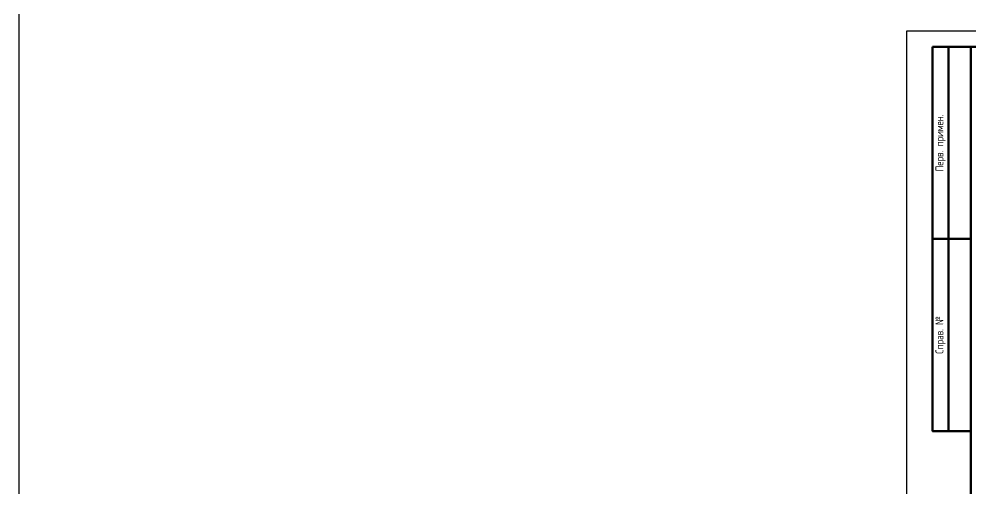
# Model space of a CAD drawing. Header units: millimetres. Extents: x -1117 to 4405, y -90 to 586.
# Drawn here: x -1117.4 to -820, y 153.9 to 300.7 of the extents above; entities that cross this region are included whole.
import ezdxf

# ---------------------------------------------------------------- set-up
doc = ezdxf.new("R2010")
doc.units = ezdxf.units.MM
doc.styles.add('Gost_type_A', font='GOST_0.TTF')

# ---------------------------------------------------------------- blocks, each defined once
blk = doc.blocks.new('Штамп левый верхний')
at = {"lineweight": 50}
for points in [[(-12, 0), (-7, 0), (-7, -60), (-12, -60)], [(-7, 0), (0, 0), (0, -60), (-7, -60)], [(-12, -60), (-7, -60), (-7, -120), (-12, -120)], [(-7, -60), (0, -60), (0, -120), (-7, -120)]]:
    blk.add_lwpolyline(points, close=True, dxfattribs=at)
at = {"char_height": 2.5, "width": 60, "attachment_point": 5, "rotation": 90, "style": 'Gost_type_A'}
for s, insert in [('Перв. примен.', (-9.5, -30)), ('Справ. №', (-9.5, -90))]:
    blk.add_mtext(s, dxfattribs=dict(at, insert=insert))
blk = doc.blocks.new('Формат_А4')
blk.add_lwpolyline([(0, 297), (0, 0), (-210, 0), (-210, 297)], close=True)
at = {"lineweight": 50}
blk.add_lwpolyline([(-190, 292), (-5, 292), (-5, 5), (-190, 5)], close=True, dxfattribs=at)

msp = doc.modelspace()

# ---------------------------------------------------------------- linework, layer by layer
msp.add_lwpolyline([(-1117.42, 586), (4404.54, 586), (4404.54, -90), (-1117.42, -90)], close=True)

# ---------------------------------------------------------------- block references
at = {"color": 1}
for name, p in [('Формат_А4', (-630, 0)), ('Штамп левый верхний', (-820, 292))]:
    msp.add_blockref(name, p, dxfattribs=at)

doc.saveas('drawing.dxf')
